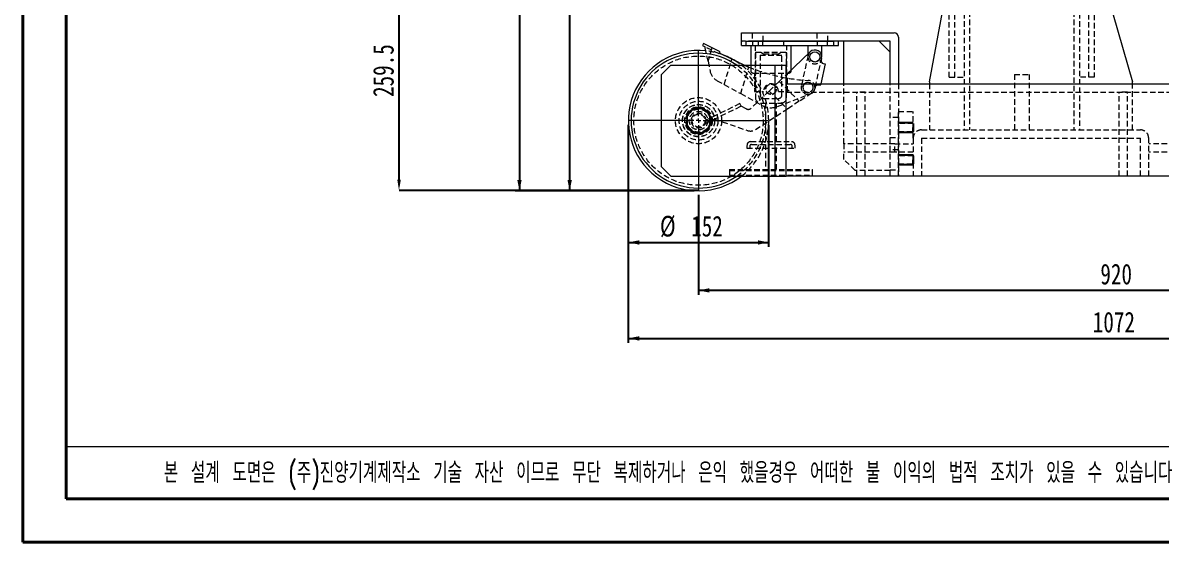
# Model space of a CAD drawing. Header units: millimetres. Extents: x 0 to 3953, y 1 to 2793.
# Drawn here: x 0 to 1233, y 1 to 564 of the extents above; entities that cross this region are included whole.
import ezdxf

# ---------------------------------------------------------------- set-up
doc = ezdxf.new("R2010")
doc.units = ezdxf.units.MM
doc.header["$LTSCALE"] = 4.7
doc.header["$PDSIZE"] = -1
doc.linetypes.add('HIDDEN', pattern=[1.905, 1.27, -0.635])
doc.layers.add('D', color=1, linetype='Continuous')
doc.layers.add('SLD-0', color=7, linetype='Continuous', lineweight=15)
doc.styles.add('SLDTEXTSTYLE1', font='TXT', dxfattribs={"width": 0.75})
doc.styles.add('SLDTEXTSTYLE3', font='TXT', dxfattribs={"width": 0.688356, "bigfont": 'bigfont'})
doc.dimstyles.new('SLDDIMSTYLE0', dxfattribs={"dimtxt": 22.38375, "dimasz": 11.75, "dimexe": 0, "dimexo": 0.0625, "dimgap": 5.595937, "dimtad": 1, "dimrnd": 1e-09, "dimzin": 12, "dimdsep": 46, "dimtxsty": 'SLDTEXTSTYLE1', "dimsah": 1, "dimcen": 0.09, "dimadec": 0, "dimazin": 3, "dimtfac": 1, "dimtofl": 0, "dimtmove": 0, "dimatfit": 3, "dimfxl": 0, "dimfrac": 2, "dimtolj": 1, "dimtzin": 12, "dimarcsym": 0})

# ---------------------------------------------------------------- blocks, each defined once
blk = doc.blocks.new('_D_9')
at = {"layer": 'D'}
for p, q in [((592.6, 908.6), (592.6, 381.6)), ((727.5, 381.6), (588, 381.6))]:
    blk.add_line(p, q, dxfattribs=at)
for points in [[(592.6, 908.6), (590.3, 896.8), (595, 896.8)], [(592.6, 381.6), (595, 393.3), (590.3, 393.3)]]:
    blk.add_solid(points, dxfattribs=at)
at = {"layer": 'D', "insert": (563.8, 620.3), "char_height": 22.38, "attachment_point": 1, "rotation": 90, "style": 'SLDTEXTSTYLE1'}
blk.add_mtext('527', dxfattribs=at)
blk = doc.blocks.new('_D_10')
at = {"layer": 'D'}
for p, q in [((656.1, 452.9), (656.1, 321)), ((808.1, 452.9), (808.1, 321)), ((656.1, 325.7), (808.1, 325.7))]:
    blk.add_line(p, q, dxfattribs=at)
for points in [[(656.1, 325.7), (667.9, 323.3), (667.9, 328)], [(808.1, 325.7), (796.4, 328), (796.4, 323.3)]]:
    blk.add_solid(points, dxfattribs=at)
at = {"layer": 'D', "char_height": 22.38, "attachment_point": 1, "style": 'SLDTEXTSTYLE1'}
for s, insert in [('%%c', (690.4, 354.5)), ('152', (724.2, 354.5))]:
    blk.add_mtext(s, dxfattribs=dict(at, insert=insert))
blk = doc.blocks.new('_D_12')
at = {"layer": 'D'}
for p, q in [((732.1, 377.4), (732.1, 269.1)), ((1652.1, 374.4), (1652.1, 269.1)), ((1652.1, 273.8), (732.1, 273.8))]:
    blk.add_line(p, q, dxfattribs=at)
for points in [[(732.1, 273.8), (743.9, 271.4), (743.9, 276.1)], [(1652.1, 273.8), (1640.4, 276.1), (1640.4, 271.4)]]:
    blk.add_solid(points, dxfattribs=at)
at = {"layer": 'D', "insert": (1167.3, 302.6), "char_height": 22.38, "attachment_point": 1, "style": 'SLDTEXTSTYLE1'}
blk.add_mtext('920', dxfattribs=at)
blk = doc.blocks.new('_D_18')
at = {"layer": 'D'}
for p, q in [((1227.5, 2508.6), (533.6, 2508.6)), ((538.2, 2508.6), (538.2, 381.6)), ((727.5, 381.6), (533.6, 381.6))]:
    blk.add_line(p, q, dxfattribs=at)
for points in [[(538.2, 2508.6), (535.9, 2496.8), (540.6, 2496.8)], [(538.2, 381.6), (540.6, 393.3), (535.9, 393.3)]]:
    blk.add_solid(points, dxfattribs=at)
at = {"layer": 'D', "insert": (509.4, 1412), "char_height": 22.38, "attachment_point": 1, "rotation": 90, "style": 'SLDTEXTSTYLE1'}
blk.add_mtext('2127', dxfattribs=at)
blk = doc.blocks.new('_D_19')
at = {"layer": 'D'}
for p, q in [((656.1, 452.9), (656.1, 217.1)), ((1728.1, 452.9), (1728.1, 217.1)), ((656.1, 221.8), (1728.1, 221.8))]:
    blk.add_line(p, q, dxfattribs=at)
for points in [[(656.1, 221.8), (667.9, 219.4), (667.9, 224.1)], [(1728.1, 221.8), (1716.4, 224.1), (1716.4, 219.4)]]:
    blk.add_solid(points, dxfattribs=at)
at = {"layer": 'D', "insert": (1159.1, 250.6), "char_height": 22.38, "attachment_point": 1, "style": 'SLDTEXTSTYLE1'}
blk.add_mtext('1072', dxfattribs=at)
blk = doc.blocks.new('SW_CENTERMARKSYMBOL_2')
at = {"layer": 'SLD-0', "color": 0}
for p, q in [((0, 5), (0, 75.5)), ((-5, 0), (-75.5, 0)), ((0, 0), (-2.5, 0)), ((0, 0), (0, 2.5)), ((0, 0), (0, -2.5)), ((0, 0), (2.5, 0)), ((5, 0), (75.5, 0)), ((0, -5), (0, -75.5))]:
    blk.add_line(p, q, dxfattribs=at)
blk = doc.blocks.new('*D37')
at = {"layer": 'D', "color": 0, "lineweight": -2}
for p, q in [((475.5, 641.6), (407.8, 641.6)), ((407.8, 393.8), (407.8, 629.8)), ((732.1, 382.1), (407.8, 382.1))]:
    blk.add_line(p, q, dxfattribs=at)
at = {"layer": 'D', "color": 0}
for points in [[(405.9, 629.8), (409.8, 629.8), (407.8, 641.6)], [(405.9, 393.8), (409.8, 393.8), (407.8, 382.1)]]:
    blk.add_solid(points, dxfattribs=at)
at = {"layer": 'Defpoints', "color": 0}
for p in [(407.8, 641.6), (475.5, 641.6), (732.1, 382.1)]:
    blk.add_point(p, dxfattribs=at)
at = {"layer": 'D', "color": 0, "insert": (391, 511.8), "char_height": 22.38, "attachment_point": 5, "rotation": 90, "style": 'SLDTEXTSTYLE1'}
blk.add_mtext('\\A1;259.5', dxfattribs=at)

msp = doc.modelspace()

# ---------------------------------------------------------------- linework, layer by layer
at = {"color": 7, "linetype": 'Continuous', "lineweight": 40}
for p, q in [((0.371, 1.009), (0.371, 2792.809)), ((47.371, 48.009), (47.371, 2745.809)), ((47.371, 48.009), (3906.071, 48.009)), ((0.371, 1.009), (3953.071, 1.009))]:
    msp.add_line(p, q, dxfattribs=at)
at = {"color": 7, "linetype": 'HIDDEN', "lineweight": 0}
for p, q in [((1025.644, 1614.593), (1025.644, 447.593)), ((1138.644, 1614.593), (1138.644, 447.593)), ((1009.644, 504.593), (1009.644, 1404.593)), ((1154.644, 504.593), (1154.644, 1404.593)), ((1019.644, 699.593), (1019.644, 447.593)), ((1144.644, 699.593), (1144.644, 447.593)), ((1160.644, 643.941), (1160.644, 504.593)), ((1003.644, 504.593), (1003.644, 614.259)), ((790.144, 552.593), (790.144, 543.593)), ((790.644, 543.593), (790.644, 539.093)), ((796.644, 543.593), (796.644, 539.093)), ((801.644, 539.093), (801.644, 543.593)), ((802.144, 543.593), (802.144, 552.593)), ((824.644, 539.093), (824.644, 543.593)), ((860.144, 552.593), (860.144, 543.593)), ((860.644, 543.593), (860.644, 539.093)), ((871.644, 539.093), (871.644, 543.593)), ((872.144, 543.593), (872.144, 552.593)), ((754.539, 529.803), (739.291, 537.606)), ((754.902, 530.512), (754.539, 529.803)), ((793.644, 539.093), (793.644, 489.093)), ((793.744, 531.593), (827.544, 531.593)), ((793.744, 531.593), (793.744, 482.593)), ((799.644, 531.593), (802.644, 530.093)), ((818.644, 530.093), (821.644, 531.593)), ((827.544, 482.593), (827.544, 531.593)), ((827.644, 489.093), (827.644, 539.093)), ((742.527, 521.842), (740.837, 530.073)), ((742.527, 521.842), (744.875, 529.474)), ((742.527, 521.842), (744.749, 511.015)), ((759.892, 496.667), (767.517, 521.45)), ((798.744, 528.593), (822.544, 528.593)), ((798.744, 528.593), (798.744, 485.593)), ((802.644, 530.093), (818.644, 530.093)), ((802.644, 530.093), (802.644, 528.593)), ((818.644, 528.593), (818.644, 530.093)), ((822.544, 485.593), (822.544, 528.593)), ((850.825, 528.229), (843.44, 495.203)), ((850.644, 529.795), (850.644, 526.593)), ((858.515, 493.882), (865.027, 523.004)), ((777.791, 486.829), (786.663, 515.669)), ((788.644, 517.593), (788.644, 511.993)), ((791.544, 509.093), (827.144, 509.093)), ((792.644, 509.093), (792.644, 489.093)), ((819.583, 500.058), (827.144, 507.297)), ((828.644, 489.093), (828.644, 508.733)), ((829.02, 509.093), (829.744, 509.093)), ((832.644, 511.993), (832.644, 512.562)), ((1074.144, 507.593), (1074.144, 447.593)), ((1074.144, 507.593), (1090.144, 507.593)), ((1090.144, 507.593), (1090.144, 447.593)), ((752.218, 500.886), (759.892, 496.667)), ((759.892, 496.667), (777.791, 486.829)), ((808.744, 489.681), (819.583, 500.058)), ((819.583, 500.058), (841.265, 478.526)), ((858.515, 493.882), (858.078, 491.93)), ((864.049, 495.719), (862.097, 496.155)), ((864.468, 497.593), (864.049, 495.719)), ((889.644, 432.593), (889.644, 497.593)), ((939.644, 397.593), (939.644, 497.593)), ((948.644, 497.593), (948.644, 397.593)), ((982.144, 497.593), (982.144, 447.593)), ((1003.644, 504.593), (1019.644, 504.593)), ((1160.644, 504.593), (1144.644, 504.593)), ((1202.144, 447.593), (1202.144, 497.593)), ((777.791, 486.829), (801.01, 474.066)), ((808.744, 489.681), (789.435, 471.195)), ((792.644, 489.093), (802.649, 489.093)), ((802.744, 481.593), (818.544, 481.593)), ((808.744, 489.681), (828.355, 470.207)), ((817.847, 472.935), (853.294, 486.62)), ((818.638, 489.093), (828.644, 489.093)), ((827.144, 488.593), (1557.144, 488.593)), ((854.822, 487.262), (841.265, 478.526)), ((912.644, 488.593), (903.644, 488.593)), ((903.644, 397.593), (903.644, 488.593)), ((912.644, 397.593), (912.644, 488.593)), ((1196.644, 488.593), (1187.644, 488.593)), ((1187.644, 397.593), (1187.644, 488.593)), ((1196.644, 397.593), (1196.644, 488.593)), ((777.016, 476.011), (739.074, 457.531)), ((740.388, 454.834), (778.329, 473.314)), ((778.329, 473.314), (777.016, 476.011)), ((783.564, 470.428), (778.329, 473.314)), ((793.805, 447.943), (828.355, 470.207)), ((799.744, 476.593), (821.544, 476.593)), ((804.644, 476.593), (804.644, 434.843)), ((816.644, 434.843), (816.644, 476.593)), ((841.265, 478.526), (828.355, 470.207)), ((739.074, 457.531), (740.388, 454.834)), ((749.378, 459.213), (785.131, 446.894)), ((948.644, 460.843), (939.644, 460.843)), ((948.644, 397.593), (948.644, 467.593)), ((948.644, 467.593), (964.644, 467.593)), ((964.644, 438.593), (964.644, 467.593)), ((964.644, 454.343), (948.644, 454.343)), ((948.644, 445.843), (964.644, 445.843)), ((973.644, 447.593), (1210.644, 447.593)), ((788.644, 434.843), (832.644, 434.843)), ((789.644, 431.843), (831.644, 431.843)), ((804.644, 431.843), (804.644, 404.593)), ((816.644, 404.593), (816.644, 431.843)), ((889.644, 432.593), (889.644, 423.593)), ((944.644, 432.593), (889.644, 432.593)), ((939.644, 439.343), (948.644, 439.343)), ((944.644, 423.593), (944.644, 432.593)), ((944.644, 432.593), (964.644, 432.593)), ((964.644, 438.593), (964.644, 397.593)), ((973.644, 438.593), (1210.644, 438.593)), ((973.644, 438.593), (973.644, 397.593)), ((1210.644, 397.593), (1210.644, 438.593)), ((1219.644, 397.593), (1219.644, 438.593)), ((1239.644, 432.593), (1219.644, 432.593)), ((784.644, 430.843), (784.644, 427.843)), ((784.644, 427.843), (836.644, 427.843)), ((787.644, 429.843), (787.644, 427.843)), ((833.644, 427.843), (833.644, 429.843)), ((836.644, 427.843), (836.644, 430.843)), ((889.644, 415.593), (889.644, 423.593)), ((944.644, 423.593), (889.644, 423.593)), ((948.644, 425.843), (939.644, 425.843)), ((964.644, 423.593), (944.644, 423.593)), ((964.644, 419.343), (948.644, 419.343)), ((1239.644, 423.593), (1219.644, 423.593)), ((901.644, 403.593), (889.644, 415.593)), ((948.644, 410.843), (964.644, 410.843)), ((765.644, 404.593), (855.644, 404.593)), ((765.644, 404.593), (765.644, 403.593)), ((765.644, 403.593), (855.644, 403.593)), ((765.844, 403.593), (765.844, 398.593)), ((765.844, 398.593), (855.444, 398.593)), ((855.444, 398.593), (855.444, 403.593)), ((855.644, 403.593), (855.644, 404.593)), ((939.644, 403.593), (901.644, 403.593)), ((939.644, 404.343), (948.644, 404.343))]:
    msp.add_line(p, q, dxfattribs=at)
at = {"color": 7, "linetype": 'Continuous', "lineweight": 15}
for p, q in [((982.144, 499.593), (1019.644, 699.593)), ((1144.644, 699.593), (1202.144, 499.593)), ((778.644, 543.593), (778.644, 552.593)), ((778.644, 552.593), (786.144, 552.593)), ((778.644, 539.093), (778.644, 543.593)), ((778.644, 543.593), (779.376, 543.593)), ((782.912, 543.593), (779.376, 543.593)), ((782.912, 543.593), (783.644, 543.593)), ((783.644, 539.093), (783.644, 543.593)), ((783.644, 543.593), (878.644, 543.593)), ((786.144, 552.593), (944.144, 552.593)), ((939.644, 543.593), (786.144, 543.593)), ((878.644, 539.093), (878.644, 543.593)), ((883.644, 539.093), (883.644, 543.593)), ((889.644, 497.593), (889.644, 543.593)), ((927.644, 543.593), (939.644, 531.593)), ((939.644, 497.593), (939.644, 543.593)), ((948.644, 548.093), (948.644, 497.593)), ((740.837, 530.073), (739.497, 536.602)), ((747.005, 536.399), (740.465, 539.746)), ((744.875, 529.474), (747.005, 536.399)), ((755.65, 531.975), (747.005, 536.399)), ((754.902, 530.512), (755.65, 531.975)), ((768.325, 524.078), (754.902, 530.512)), ((778.644, 539.093), (783.644, 539.093)), ((783.644, 539.093), (878.644, 539.093)), ((788.644, 539.093), (788.644, 517.593)), ((827.144, 507.297), (852.957, 532.01)), ((832.644, 512.562), (832.644, 539.093)), ((850.644, 539.093), (850.644, 529.795)), ((865.644, 526.593), (865.644, 539.093)), ((878.644, 539.093), (883.644, 539.093)), ((767.517, 521.45), (768.325, 524.078)), ((775.93, 520.432), (768.325, 524.078)), ((869.251, 518.986), (864.468, 497.593)), ((865.463, 524.956), (865.027, 523.004)), ((867.3, 519.422), (869.251, 518.986)), ((702.144, 517.593), (692.144, 507.593)), ((692.144, 407.593), (692.144, 507.593)), ((702.144, 517.593), (815.144, 517.593)), ((815.144, 517.593), (827.144, 517.593)), ((815.144, 397.593), (815.144, 517.593)), ((827.144, 397.593), (827.144, 517.593)), ((827.144, 509.093), (829.02, 509.093)), ((828.644, 508.733), (828.644, 509.093)), ((827.144, 497.593), (1557.144, 497.593)), ((982.144, 499.593), (982.144, 497.593)), ((1202.144, 497.593), (1202.144, 499.593)), ((720.144, 462.593), (720.144, 464.804)), ((720.144, 452.593), (720.144, 462.593)), ((744.144, 464.804), (744.144, 462.593)), ((744.144, 462.593), (744.144, 452.593)), ((720.144, 450.382), (720.144, 452.593)), ((744.144, 452.593), (744.144, 450.382)), ((692.144, 407.593), (702.144, 397.593)), ((702.144, 397.593), (815.144, 397.593)), ((815.144, 397.593), (827.144, 397.593)), ((1557.144, 397.593), (827.144, 397.593))]:
    msp.add_line(p, q, dxfattribs=at)
at = {"color": 7, "linetype": 'Continuous', "lineweight": 0}
msp.add_line((3074.171, 104.409), (47.371, 104.409), dxfattribs=at)
at = {"color": 7, "linetype": 'Continuous', "lineweight": 15, "flags": 128}
for points in [[(737.644, 541.19), (737.255, 540.43), (736.884, 539.705), (736.532, 539.017)], [(736.532, 539.017), (737.092, 538.731), (737.754, 538.393), (738.495, 538.013), (739.291, 537.606)], [(740.465, 539.746), (739.682, 540.147), (738.936, 540.528), (738.25, 540.88), (737.644, 541.19)], [(739.497, 536.602), (739.428, 536.938), (739.36, 537.273), (739.291, 537.606)]]:
    msp.add_lwpolyline(points, dxfattribs=at)
at = {"color": 7, "linetype": 'Continuous', "lineweight": 15}
msp.add_circle((858.144, 526.593), 5.5, dxfattribs=at)
at = {"color": 7, "linetype": 'HIDDEN', "lineweight": 0}
for centre, radius in [((858.144, 526.593), 5.5), ((732.144, 457.593), 70), ((810.644, 491.593), 5.5), ((850.593, 493.616), 5.5), ((732.144, 457.593), 25), ((732.144, 457.593), 21), ((732.144, 457.593), 17.5), ((732.144, 457.593), 17.333), ((732.144, 457.593), 15), ((732.144, 457.593), 13.667), ((732.144, 457.593), 12.5), ((732.144, 457.593), 10), ((732.144, 457.593), 8), ((732.144, 457.593), 7)]:
    msp.add_circle(centre, radius, dxfattribs=at)
at = {"color": 7, "linetype": 'Continuous', "lineweight": 15}
for centre, radius, start, end in [((944.144, 548.093), 4.5, 360, 90), ((732.144, 457.593), 76, 83.912873, 307.863646), ((732.144, 457.593), 73, 55.277237, 180), ((858.144, 526.593), 7.5, 347.395734, 133.752909), ((732.144, 457.593), 76, 58.450841, 70.326238), ((862.383, 700.781), 200, 244.38854, 246.339911), ((867.954, 522.35), 3, 167.395734, 257.395734), ((850.759, 493.567), 5.5, 47.054001, 132.945999), ((732.144, 457.593), 14, 31.002719, 148.997281), ((732.144, 457.593), 13, 22.619865, 157.380135), ((732.144, 457.593), 73, 180, 304.722763), ((732.144, 457.593), 13, 202.619865, 337.380135), ((732.144, 457.593), 14, 211.002719, 328.997281)]:
    msp.add_arc(centre, radius, start, end, dxfattribs=at)
at = {"color": 7, "linetype": 'HIDDEN', "lineweight": 0}
for centre, radius, start, end in [((732.144, 457.593), 76, 70.326238, 83.912873), ((858.144, 526.593), 7.5, 133.752909, 167.395734), ((732.144, 457.593), 76, 0, 58.450841), ((858.144, 526.593), 7.5, 180, 347.395734), ((759.443, 514.031), 15, 191.599716, 241.203401), ((732.144, 457.593), 73, 304.722763, 55.277237), ((862.383, 700.781), 200, 246.339911, 247.753034), ((862.383, 700.781), 200, 247.753034, 266.742615), ((791.544, 511.993), 2.9, 180, 270), ((829.744, 511.993), 2.9, 270, 0), ((850.759, 493.567), 7.5, 167.395734, 302.798078), ((850.759, 493.567), 5.5, 132.945999, 0.2), ((850.593, 493.616), 7.5, 291.109957, 86.742621), ((850.759, 493.567), 5.5, 0.2, 47.054001), ((861.442, 493.227), 3, 77.395734, 167.395734), ((799.744, 482.593), 6, 180, 270), ((802.744, 485.593), 4, 180, 270), ((818.544, 485.593), 4, 270, 360), ((821.544, 482.593), 6, 270, 360), ((850.759, 493.567), 7.5, 302.798078, 347.395734), ((785.978, 474.807), 5, 241.13109, 313.752909), ((810.644, 491.593), 20, 241.203401, 291.109957), ((732.144, 457.593), 76, 307.863646, 0), ((788.389, 456.349), 10, 250.988894, 302.798078), ((973.644, 438.593), 9, 90, 180), ((1210.644, 438.593), 9, 0, 90), ((788.644, 430.843), 4, 90, 180), ((789.644, 429.843), 2, 90, 180), ((831.644, 429.843), 2, 0, 90), ((832.644, 430.843), 4, 0, 90)]:
    msp.add_arc(centre, radius, start, end, dxfattribs=at)
for points, knots in [([(818.638, 489.093), (818.592, 489.937), (818.499, 491.623), (817.377, 493.942), (815.6, 495.866), (813.184, 497.147), (810.488, 497.535), (807.933, 497.057), (805.686, 495.844), (803.883, 493.934), (802.764, 491.56), (802.685, 489.852), (802.649, 489.093)], [0, 0, 0, 0, 0.0967912, 0.19335877, 0.29574643, 0.40460971, 0.50829254, 0.60421447, 0.70044186, 0.80390133, 0.91279339, 1, 1, 1, 1]), ([(805.044, 491.593), (805.102, 490.983), (805.219, 489.763), (806.125, 488.127), (807.486, 486.837), (809.24, 486.059), (811.135, 485.912), (812.929, 486.374), (814.479, 487.374), (815.652, 488.853), (816.276, 490.666), (816.262, 492.553), (815.661, 494.291), (814.538, 495.76), (812.956, 496.813), (811.097, 497.281), (809.229, 497.113), (807.541, 496.374), (806.17, 495.123), (805.225, 493.467), (805.103, 492.207), (805.044, 491.593)], [0, 0, 0, 0, 0.0516558, 0.10324069, 0.15664165, 0.21139014, 0.2642389, 0.31505532, 0.36655556, 0.42045268, 0.47506944, 0.52723758, 0.57766666, 0.62969824, 0.68418451, 0.73827678, 0.78985663, 0.840656, 0.89333191, 0.9480172, 1, 1, 1, 1])]:
    msp.add_open_spline(points, degree=3, knots=knots, dxfattribs=at)
at = {"layer": 'D'}
for p, q in [((964.644, 455.093), (948.644, 455.093)), ((948.644, 445.093), (964.644, 445.093)), ((964.644, 454.343), (964.644, 454.236)), ((964.644, 454.343), (964.644, 454.236)), ((964.644, 420.093), (948.644, 420.093)), ((964.644, 419.343), (964.644, 419.236)), ((964.644, 419.343), (964.644, 419.236)), ((964.644, 419.343), (964.644, 419.236)), ((964.644, 419.343), (964.644, 419.236)), ((948.644, 410.093), (964.644, 410.093))]:
    msp.add_line(p, q, dxfattribs=at)
at = {"layer": 'D', "flags": 128}
for points in [[(964.644, 454.236), (964.644, 453.773), (964.644, 452.984), (964.644, 451.937), (964.644, 450.726), (964.644, 449.459), (964.644, 448.249), (964.644, 447.202), (964.644, 446.412), (964.644, 445.949), (964.644, 445.855), (964.644, 446.137), (964.644, 446.77), (964.644, 447.699), (964.644, 448.84), (964.644, 450.093), (964.644, 450.093)], [(964.644, 454.236), (964.644, 453.773), (964.644, 452.984), (964.644, 451.937), (964.644, 450.726), (964.644, 449.459), (964.644, 448.249), (964.644, 447.202), (964.644, 446.412), (964.644, 445.949), (964.644, 445.855), (964.644, 446.137), (964.644, 446.77), (964.644, 447.699), (964.644, 448.84), (964.644, 450.093), (964.644, 450.093)], [(964.644, 419.236), (964.644, 418.773), (964.644, 417.984), (964.644, 416.937), (964.644, 415.726), (964.644, 414.459), (964.644, 413.249), (964.644, 412.202), (964.644, 411.412), (964.644, 410.949), (964.644, 410.855), (964.644, 411.137), (964.644, 411.77), (964.644, 412.699), (964.644, 413.84), (964.644, 415.093), (964.644, 415.093)], [(964.644, 419.236), (964.644, 418.773), (964.644, 417.984), (964.644, 416.937), (964.644, 415.726), (964.644, 414.459), (964.644, 413.249), (964.644, 412.202), (964.644, 411.412), (964.644, 410.949), (964.644, 410.855), (964.644, 411.137), (964.644, 411.77), (964.644, 412.699), (964.644, 413.84), (964.644, 415.093), (964.644, 415.093)], [(964.644, 419.236), (964.644, 418.773), (964.644, 417.984), (964.644, 416.937), (964.644, 415.726), (964.644, 414.459), (964.644, 413.249), (964.644, 412.202), (964.644, 411.412), (964.644, 410.949), (964.644, 410.855), (964.644, 411.137), (964.644, 411.77), (964.644, 412.699), (964.644, 413.84), (964.644, 415.093), (964.644, 415.093)], [(964.644, 419.236), (964.644, 418.773), (964.644, 417.984), (964.644, 416.937), (964.644, 415.726), (964.644, 414.459), (964.644, 413.249), (964.644, 412.202), (964.644, 411.412), (964.644, 410.949), (964.644, 410.855), (964.644, 411.137), (964.644, 411.77), (964.644, 412.699), (964.644, 413.84), (964.644, 415.093), (964.644, 415.093)]]:
    msp.add_lwpolyline(points, dxfattribs=at)

# ---------------------------------------------------------------- block references
at = {"layer": 'SLD-0'}
msp.add_blockref('SW_CENTERMARKSYMBOL_2', (732.144, 457.593), dxfattribs=at)

# ---------------------------------------------------------------- texts
at = {"color": 7, "linetype": 'Continuous', "lineweight": 0, "insert": (153.136, 87.518), "char_height": 22.38375, "attachment_point": 1, "style": 'SLDTEXTSTYLE3'}
msp.add_mtext('본 설계 도면은 (주)진양기계제작소 기술 자산 이므로 무단 복제하거나 은익 했을경우 어떠한 불 이익의 법적 조치가 있을 수 있습니다', dxfattribs=at)

# ---------------------------------------------------------------- dimensions: what is measured, and where the dimension line sits
at = {"layer": 'D'}
for base, p1, picture, middle in [((538.241, 381.593), (1232.144, 2508.593), '_D_18', (538.241, 1445.093)), ((592.641, 381.593), (508.631, 908.593), '_D_9', (592.641, 645.093))]:
    dim = msp.add_linear_dim(base=base, p1=p1, p2=(732.144, 381.593), angle=90, dimstyle='SLDDIMSTYLE0', dxfattribs=at)
    dim.commit()
    dim.dimension.update_dxf_attribs({"geometry": picture, "text_midpoint": middle, "dimtype": 160})
dim = msp.add_linear_dim(base=(407.815, 641.593), p1=(732.144, 382.093), p2=(475.518, 641.593), angle=90, dimstyle='SLDDIMSTYLE0', dxfattribs=at)
dim.commit()
dim.dimension.update_dxf_attribs({"geometry": '*D37', "text_midpoint": (391.028, 511.843)})
dim = msp.add_linear_dim(base=(808.144, 325.695), p1=(656.144, 457.593), p2=(808.144, 457.593), text='%%c<>', dimstyle='SLDDIMSTYLE0', dxfattribs=at)
dim.commit()
dim.dimension.update_dxf_attribs({"geometry": '_D_10', "text_midpoint": (732.069, 325.695), "dimtype": 160})
for base, p1, p2, picture, middle in [((1728.144, 221.793), (656.144, 457.593), (1728.144, 457.593), '_D_19', (1192.144, 221.793)), ((732.144, 273.793), (1652.144, 379.093), (732.144, 382.093), '_D_12', (1192.144, 273.793))]:
    dim = msp.add_linear_dim(base=base, p1=p1, p2=p2, dimstyle='SLDDIMSTYLE0', dxfattribs=at)
    dim.commit()
    dim.dimension.update_dxf_attribs({"geometry": picture, "text_midpoint": middle, "dimtype": 160})

doc.saveas('drawing.dxf')
